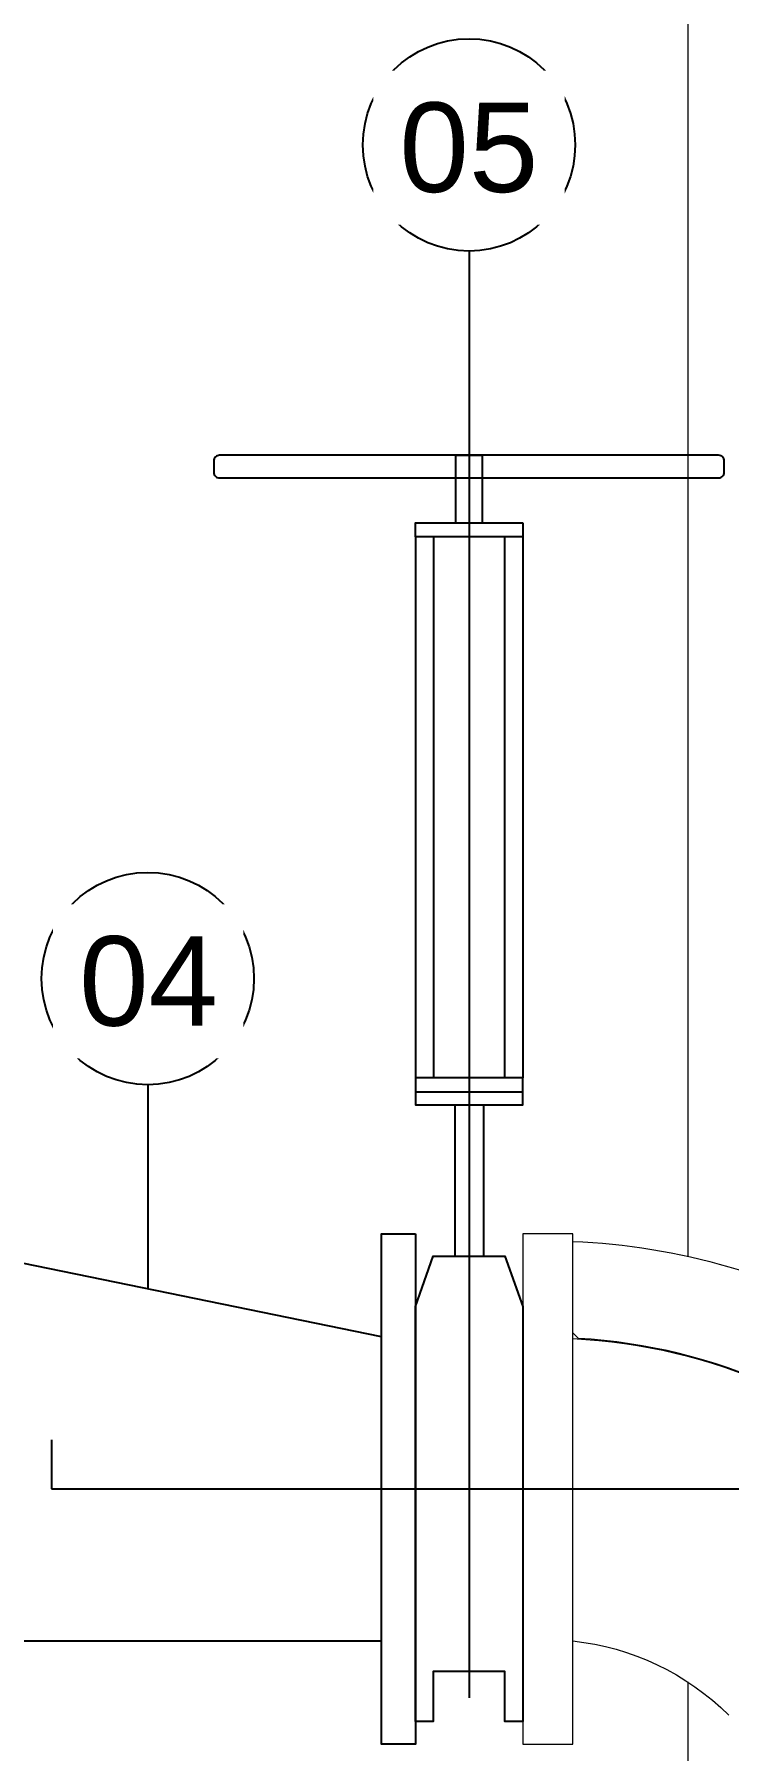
# Model space of a CAD drawing. Extents: x -160 to 364724, y -100 to 7353297.
# Drawn here: x 361677.136 to 361678.454, y 7348035.999 to 7348039.256 of the extents above; entities that cross this region are included whole.
import ezdxf
from ezdxf.enums import TextEntityAlignment as Align

# ---------------------------------------------------------------- set-up
doc = ezdxf.new("R2010")
doc.units = 0
doc.header["$LTSCALE"] = 5
doc.linetypes.add('________________', pattern=[0])
doc.linetypes.add('SGC_DASHDOT', pattern=[1, 0.5, -0.25, 0, -0.25])
for name, color, linetype in [('BOLA LM', 1, 'Continuous'), ('BOMBA', 1, 'Continuous'), ('FLANGES', 2, 'Continuous'), ('GER-SIMBOLOS', 1, 'Continuous'), ('Q-PLATO', 5, 'Continuous'), ('SANC_COTAS', 1, 'Continuous'), ('SANC_TEXTO', 2, 'Continuous'), ('SGC-Conexoes (Linhas Externas)', 3, 'Continuous'), ('SGC-Eixos', 253, 'SGC_DASHDOT'), ('SGC-Valvulas (Acionamento)', 2, 'Continuous')]:
    doc.layers.add(name, color=color, linetype=linetype)
doc.layers.add('ESCADA', color=2, linetype='Continuous', lineweight=20)
doc.styles.add('R-80', font='arial.ttf')

# ---------------------------------------------------------------- blocks, each defined once
blk = doc.blocks.new('A$Cbd690669')
at = {"layer": 'FLANGES'}
for points in [[(0, -0.17), (0, 0.17), (0.02, 0.17), (0.02, -0.17)], [(0.3, -0.115), (0.3, 0.17), (0.281, 0.17), (0.281, -0.115)]]:
    blk.add_lwpolyline(points, close=True, dxfattribs=at)
at = {"layer": 'SGC-Conexoes (Linhas Externas)'}
for p, q in [((0.281, 0.1125), (0.02, 0.1125)), ((0.281, -0.0575), (0.02, -0.111))]:
    blk.add_line(p, q, dxfattribs=at)

msp = doc.modelspace()

# ---------------------------------------------------------------- linework, layer by layer
at = {"layer": 'BOLA LM'}
for p, q in [((361677.9615, 7348038.8451), (361677.9615, 7348038.4575)), ((361677.3517, 7348037.2628), (361677.3517, 7348036.8752))]:
    msp.add_line(p, q, dxfattribs=at)
for centre in [(361677.9615, 7348039.0466), (361677.3517, 7348037.4643)]:
    msp.add_circle(centre, 0.2015, dxfattribs=at)
at = {"layer": 'BOMBA', "linetype": '________________', "lineweight": 9}
msp.add_line((361678.1586, 7348036.7921), (361678.1693, 7348036.7814), dxfattribs=at)
msp.add_lwpolyline([(361678.1586, 7348036.9797), (361678.0634, 7348036.9797), (361678.0634, 7348036.0115), (361678.1586, 7348036.0115)], close=True, dxfattribs=at)
at = {"layer": 'BOMBA', "linetype": '________________', "lineweight": 9, "extrusion": (0, 0, -1)}
for centre, radius, start, end in [((-361678.1076, 7348035.721), 1.2456, 92.3447, 120), ((-361678.1076, 7348035.7193), 0.4904, 95.9646, 135)]:
    msp.add_arc(centre, radius, start, end, dxfattribs=at)
at = {"layer": 'BOMBA', "linetype": '________________', "lineweight": 9}
for centre, end in [((361678.1076, 7348035.7193), 87.2501), ((361678.1076, 7348035.721), 86.6686)]:
    msp.add_arc(centre, 1.0622, 45, end, dxfattribs=at)
at = {"layer": 'ESCADA'}
for p, q in [((361678.3766, 7348047.1851), (361678.3766, 7348036.9372)), ((361678.3766, 7348036.1294), (361678.3766, 7348034.0582)), ((361678.3766, 7348036.1294), (361678.3766, 7348034.0582))]:
    msp.add_line(p, q, dxfattribs=at)
at = {"layer": 'FLANGES', "ltscale": 0.3}
for p, q in [((361677.8596, 7348038.3025), (361677.8596, 7348037.2758)), ((361677.8942, 7348038.3025), (361677.8942, 7348037.2758)), ((361678.0288, 7348038.3025), (361678.0288, 7348037.2758)), ((361678.0634, 7348038.3025), (361678.0634, 7348037.2758)), ((361677.9343, 7348037.2245), (361677.9343, 7348036.9372)), ((361677.9887, 7348037.2245), (361677.9887, 7348036.9372))]:
    msp.add_line(p, q, dxfattribs=at)
at = {"layer": 'FLANGES'}
msp.add_line((361678.0634, 7348037.2488), (361677.8596, 7348037.2488), dxfattribs=at)
for points in [[(361678.0634, 7348038.3296), (361678.0634, 7348038.3025), (361677.8596, 7348038.3025), (361677.8596, 7348038.3296)], [(361678.0634, 7348037.2758), (361677.8596, 7348037.2758), (361677.8596, 7348037.2245), (361678.0634, 7348037.2245)]]:
    msp.add_lwpolyline(points, close=True, dxfattribs=at)
at = {"layer": 'FLANGES', "ltscale": 0.3}
msp.add_lwpolyline([(361678.0634, 7348036.8421), (361678.0634, 7348036.054), (361678.0295, 7348036.054), (361678.0295, 7348036.1491), (361677.8936, 7348036.1491), (361677.8936, 7348036.054), (361677.8596, 7348036.054), (361677.8596, 7348036.8421), (361677.8936, 7348036.9372), (361678.0295, 7348036.9372)], close=True, dxfattribs=at)
at = {"layer": 'SGC-Eixos', "ltscale": 2}
msp.add_line((361677.9615, 7348038.5687), (361677.9615, 7348036.0992), dxfattribs=at)
msp.add_lwpolyline([(361671.8244, 7348036.589), (361677.1687, 7348036.589), (361677.1687, 7348036.4956), (361679.0294, 7348036.4956)], dxfattribs=at)
at = {"layer": 'SGC-Valvulas (Acionamento)', "color": 3}
msp.add_lwpolyline([(361678.4353, 7348038.4575), (361677.4878, 7348038.4575, 0.414214), (361677.477, 7348038.4468), (361677.477, 7348038.4252, 0.414214), (361677.4878, 7348038.4145), (361678.4353, 7348038.4145, 0.414214), (361678.446, 7348038.4252), (361678.446, 7348038.4468, 0.414214)], format="xyb", close=True, dxfattribs=at)
at = {"layer": 'SGC-Valvulas (Acionamento)'}
msp.add_lwpolyline([(361677.9364, 7348038.3296), (361677.9364, 7348038.4575), (361677.9866, 7348038.4575), (361677.9866, 7348038.3296)], dxfattribs=at)

# ---------------------------------------------------------------- block references
at = {"layer": 'SANC_COTAS', "xscale": -3.397263447409172, "yscale": 3.397263447409172, "zscale": 3.397263447409172, "rotation": 180}
msp.add_blockref('A$Cbd690669', (361676.8404, 7348036.589), dxfattribs=at)

# ---------------------------------------------------------------- wipeouts: each hides what was drawn before it
msp.add_wipeout([(361675.8275, 7348037.9658), (361677.3539, 7348037.9658), (361677.3539, 7348038.2869), (361675.8275, 7348038.2869)]).dxf.layer = 'GER-SIMBOLOS'

# ---------------------------------------------------------------- next in the draw order: wipeouts: each hides what was drawn before it
for points in [[(361677.7796, 7348038.8949), (361678.1431, 7348038.8949), (361678.1431, 7348039.1872), (361677.7796, 7348039.1872)], [(361677.1718, 7348037.3126), (361677.5333, 7348037.3126), (361677.5333, 7348037.605), (361677.1718, 7348037.605)]]:
    msp.add_wipeout(points).dxf.layer = 'SANC_TEXTO'

# ---------------------------------------------------------------- next in the draw order: linework, layer by layer
at = {"layer": 'Q-PLATO'}
msp.add_circle((361680.2092, 7348035.5226), 46.9117, dxfattribs=at)

# ---------------------------------------------------------------- next in the draw order: texts
at = {"layer": 'SANC_TEXTO', "style": 'R-80'}
for s, p in [('05', (361677.9612, 7348038.9572)), ('04', (361677.3533, 7348037.3749))]:
    msp.add_text(s, height=0.16986, dxfattribs=at).set_placement(p, align=Align.CENTER)

doc.saveas('drawing.dxf')
